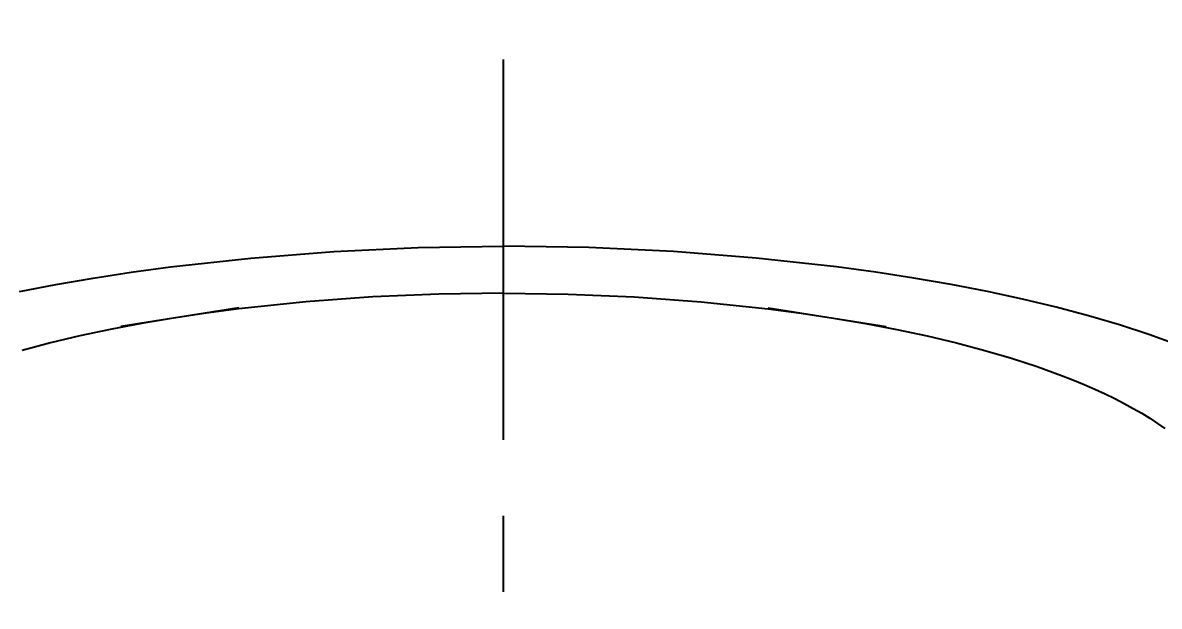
# Model space of a CAD drawing. Header units: millimetres. Extents: x 601 to 1195, y -13 to 407.
# Drawn here: x 1031.02 to 1050, y 178.7 to 188.45 of the extents above; entities that cross this region are included whole.
import ezdxf

# ---------------------------------------------------------------- set-up
doc = ezdxf.new("R2010")
doc.units = ezdxf.units.MM
doc.header["$LTSCALE"] = 0.1
doc.linetypes.add('CENTERX2', pattern=[101.6, 63.5, -12.7, 12.7, -12.7])
for name, color, linetype in [('CENTER', 1, 'CENTERX2'), ('DIM', 3, 'Continuous'), ('MAKE2D ______', 7, 'Continuous')]:
    doc.layers.add(name, color=color, linetype=linetype)
doc.styles.get("Standard").update_dxf_attribs({"font": 'arial.ttf'})
doc.dimstyles.new('ISO-25', dxfattribs={"dimtxt": 2.5, "dimasz": 2.5, "dimexe": 1.25, "dimexo": 0.625, "dimtad": 1, "dimdec": 1, "dimdsep": 46, "dimtxsty": 'Standard', "dimcen": 2.5, "dimadec": 0, "dimazin": 2, "dimtfac": 1, "dimtdec": 1, "dimtmove": 0, "dimatfit": 3, "dimfxl": 1, "dimarcsym": 0})

# ---------------------------------------------------------------- blocks, each defined once
blk = doc.blocks.new('*D8')
at = {"layer": 'Defpoints', "color": 0, "transparency": 16777216}
for p in [(1039.047, 241.808), (1062.376, 125.523), (1081.539, 125.523)]:
    blk.add_point(p, dxfattribs=at)
at = {"layer": 'DIM', "color": 0, "lineweight": -2, "transparency": 16777216}
for p, q in [((1039.672, 241.808), (1082.789, 241.808)), ((1081.539, 239.308), (1081.539, 128.023)), ((1063.001, 125.523), (1082.789, 125.523))]:
    blk.add_line(p, q, dxfattribs=at)
at = {"layer": 'DIM', "color": 0, "transparency": 16777216}
for points in [[(1081.123, 239.308), (1081.956, 239.308), (1081.539, 241.808)], [(1081.123, 128.023), (1081.956, 128.023), (1081.539, 125.523)]]:
    blk.add_solid(points, dxfattribs=at)
at = {"layer": 'DIM', "color": 0, "transparency": 16777216, "insert": (1079.637, 183.665), "char_height": 2.5, "attachment_point": 5, "rotation": 90}
blk.add_mtext('116.3', dxfattribs=at)

msp = doc.modelspace()

# ---------------------------------------------------------------- linework, layer by layer
at = {"layer": 'CENTER'}
msp.add_line((1039.047, 120.523), (1039.047, 245.346), dxfattribs=at)
at = {"layer": 'MAKE2D ______'}
for p, q in [((1036.211, 184.627), (1037.622, 184.694)), ((1037.622, 184.694), (1039.047, 184.718)), ((1040.473, 184.694), (1039.047, 184.718)), ((1041.883, 184.627), (1040.473, 184.694)), ((1033.485, 184.369), (1034.828, 184.518)), ((1034.828, 184.518), (1036.211, 184.627)), ((1043.266, 184.518), (1041.883, 184.627)), ((1044.61, 184.369), (1043.266, 184.518)), ((1032.832, 184.28), (1033.485, 184.369)), ((1045.263, 184.28), (1044.61, 184.369)), ((1031.571, 184.074), (1032.193, 184.182)), ((1032.193, 184.182), (1032.832, 184.28)), ((1045.901, 184.182), (1045.263, 184.28)), ((1046.523, 184.074), (1045.901, 184.182)), ((1030.967, 183.957), (1031.571, 184.074)), ((1037.969, 183.915), (1036.864, 183.868)), ((1039.047, 183.93), (1037.969, 183.915)), ((1039.047, 183.93), (1040.125, 183.915)), ((1040.125, 183.915), (1041.231, 183.868)), ((1047.127, 183.957), (1046.523, 184.074)), ((1047.712, 183.831), (1047.127, 183.957)), ((1035.745, 183.787), (1034.63, 183.67)), ((1036.864, 183.868), (1035.745, 183.787)), ((1041.231, 183.868), (1042.349, 183.787)), ((1042.349, 183.787), (1043.464, 183.67)), ((1048.276, 183.696), (1047.712, 183.831)), ((1034.628, 183.686), (1032.658, 183.377)), ((1034.079, 183.598), (1033.536, 183.516)), ((1034.63, 183.67), (1034.079, 183.598)), ((1043.464, 183.67), (1044.015, 183.598)), ((1043.466, 183.686), (1045.436, 183.377)), ((1044.015, 183.598), (1044.559, 183.516)), ((1048.818, 183.553), (1048.276, 183.696)), ((1049.335, 183.401), (1048.818, 183.553)), ((1033.002, 183.425), (1032.481, 183.326)), ((1033.536, 183.516), (1033.002, 183.425)), ((1044.559, 183.516), (1045.092, 183.425)), ((1045.092, 183.425), (1045.614, 183.326)), ((1049.822, 183.243), (1049.335, 183.401)), ((1031.974, 183.218), (1031.484, 183.101)), ((1032.481, 183.326), (1031.974, 183.218)), ((1045.614, 183.326), (1046.121, 183.218)), ((1046.121, 183.218), (1046.611, 183.101)), ((1050.283, 183.077), (1049.822, 183.243)), ((1031.484, 183.101), (1031.012, 182.976)), ((1046.611, 183.101), (1047.082, 182.976)), ((1047.082, 182.976), (1047.532, 182.844)), ((1047.532, 182.844), (1047.96, 182.705)), ((1047.96, 182.705), (1048.363, 182.559)), ((1048.363, 182.559), (1048.555, 182.484)), ((1048.555, 182.484), (1048.741, 182.408)), ((1048.741, 182.408), (1048.919, 182.33)), ((1048.919, 182.33), (1049.091, 182.251)), ((1049.091, 182.251), (1049.256, 182.171)), ((1049.256, 182.171), (1049.413, 182.09)), ((1049.413, 182.09), (1049.564, 182.008)), ((1049.564, 182.008), (1049.707, 181.925)), ((1049.707, 181.925), (1049.842, 181.842)), ((1049.842, 181.842), (1049.97, 181.757)), ((1049.97, 181.757), (1050.091, 181.672))]:
    msp.add_line(p, q, dxfattribs=at)

# ---------------------------------------------------------------- dimensions: what is measured, and where the dimension line sits
at = {"layer": 'DIM'}
dim = msp.add_linear_dim(base=(1081.539, 125.523), p1=(1039.047, 241.808), p2=(1062.376, 125.523), angle=90, dimstyle='ISO-25', dxfattribs=at)
dim.commit()
dim.dimension.update_dxf_attribs({"geometry": '*D8', "text_midpoint": (1079.637, 183.665)})

doc.saveas('drawing.dxf')
